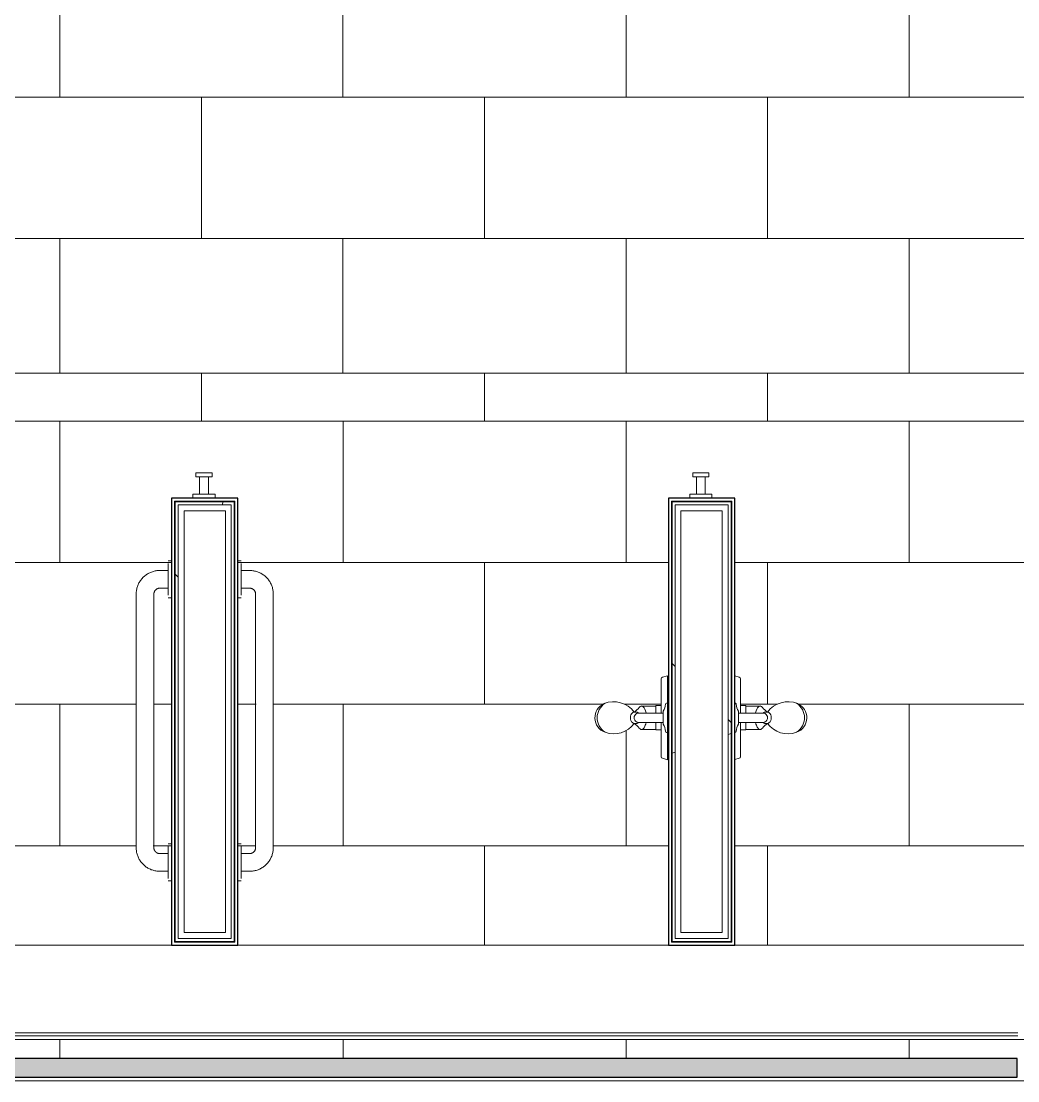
# Model space of a CAD drawing. Header units: inches. Extents: x 25557 to 33164, y -23509 to -20035.
# Drawn here: x 31520.7 to 31605.2, y -22798.8 to -22709 of the extents above; entities that cross this region are included whole.
import ezdxf

# ---------------------------------------------------------------- set-up
doc = ezdxf.new("R2010")
doc.units = ezdxf.units.IN
doc.header["$MEASUREMENT"] = 0
doc.linetypes.add('Grid Line 1_2_', pattern=[0.875, 0.5, -0.125, 0.125, -0.125])
for name, color, linetype, lineweight in [('A-FLOR', 192, 'Continuous', 9), ('A-FLOR-PATT', 8, 'Continuous', 9), ('A-GENM', 13, 'Continuous', 9), ('A-WALL', 113, 'Continuous', 25), ('A-WALL-PATT', 111, 'Continuous', 25), ('I-WALL', 2, 'Continuous', 9), ('L-SITE-WALL', 31, 'Continuous', 9), ('P-SANR-FIXT', 6, 'Continuous', 9), ('Q-SPCQ', 91, 'Continuous', 9), ('S-BEAM', 12, 'Continuous', 9), ('S-GRID', 1, 'Continuous', 9)]:
    doc.layers.add(name, color=color, linetype=linetype, lineweight=lineweight)
pattern_1 = [(296.565, (5961.12, 17.28), (0.0001, 115.19999), [12.88, -244.715]), (33.69, (5966.88, 5.76), (-0.00014, 115.19958), [20.768, -394.592]), (33.69, (6082.08, 5.76), (-0.00014, 115.19958), [20.768, -394.592]), (33.69, (6197.28, 5.76), (-0.00014, 115.19958), [20.768, -394.592]), (116.565, (5984.16, 17.28), (0.0001, 115.19999), [12.88, -244.715]), (213.69, (5978.4, 28.8), (-0.00014, 115.19958), [20.768, -394.592]), (213.69, (6093.6, 28.8), (-0.00014, 115.19958), [20.768, -394.592]), (213.69, (6208.8, 28.8), (-0.00014, 115.19958), [20.768, -394.592]), (26.565, (6007.2, 17.28), (0.0001, 115.2), [25.76, -231.836]), (26.565, (6122.4, 17.28), (0.0001, 115.2), [25.76, -231.836]), (270, (6030.24, 28.8), (115.2, 7e-15), [11.52, -103.68]), (225, (6030.24, 17.28), (-1e-14, 115.20042), [16.292, -146.626]), (135, (6018.72, 5.76), (1e-14, 115.20042), [16.292, -146.626]), (288.435, (5984.16, 51.84), (-0.00042, 115.19956), [18.215, -346.08]), (18.435, (5989.92, 34.56), (-0.0004, 115.19956), [18.215, -346.08]), (18.435, (6105.12, 34.56), (-0.0004, 115.19956), [18.215, -346.08]), (18.435, (6220.32, 34.56), (-0.0004, 115.19956), [18.215, -346.08]), (135, (6007.2, 40.32), (1e-14, 115.20042), [16.292, -146.626]), (180, (5995.68, 51.84), (-1e-14, -115.2), [11.52, -103.68]), (251.565, (5955.36, 80.64), (0.00042, 115.19956), [18.215, -346.08]), (315, (5949.6, 63.36), (-1e-14, 115.20042), [16.292, -146.626]), (71.565, (5961.12, 51.84), (0.00042, 115.19956), [18.215, -346.08]), (135, (5966.88, 69.12), (1e-14, 115.20042), [16.292, -146.626]), (225, (6001.44, 80.64), (-1e-14, 115.20042), [16.292, -146.626]), (123.69, (5989.92, 69.12), (-0.00014, 115.19958), [20.768, -394.592]), (123.69, (6105.12, 69.12), (-0.00014, 115.19958), [20.768, -394.592]), (26.565, (5978.4, 86.4), (0.0001, 115.2), [12.88, -244.715]), (26.565, (6093.6, 86.4), (0.0001, 115.2), [12.88, -244.715]), (315, (5989.92, 92.16), (-1e-14, 115.20042), [16.292, -146.626]), (213.69, (6041.76, 109.44), (-0.00014, 115.19958), [20.768, -394.592]), (213.69, (6156.96, 109.44), (-0.00014, 115.19958), [20.768, -394.592]), (213.69, (6272.16, 109.44), (-0.00014, 115.19958), [20.768, -394.592]), (296.565, (6024.48, 97.92), (0.0001, 115.19999), [12.88, -244.715]), (45, (6030.24, 86.4), (1e-14, 115.20042), [16.292, -146.626]), (90, (6041.76, 97.92), (-115.2, 7e-15), [11.52, -103.68]), (213.69, (5989.92, 115.2), (-0.00014, 115.19958), [20.768, -394.592]), (213.69, (6105.12, 115.2), (-0.00014, 115.19958), [20.768, -394.592]), (213.69, (6220.32, 115.2), (-0.00014, 115.19958), [20.768, -394.592]), (315, (5972.64, 103.68), (-1e-14, 115.20042), [8.146, -154.772]), (26.565, (5978.4, 97.92), (0.0001, 115.2), [12.88, -244.715]), (26.565, (6093.6, 97.92), (0.0001, 115.2), [12.88, -244.715]), (90, (5989.92, 103.68), (-115.2, 7e-15), [11.52, -103.68]), (333.435, (5943.84, 109.44), (-0.0001, 115.2), [12.88, -244.715]), (333.435, (6059.04, 109.44), (-0.0001, 115.2), [12.88, -244.715]), (243.435, (5955.36, 103.68), (-0.0001, 115.19999), [12.88, -244.715]), (161.565, (5949.6, 92.16), (0.0004, 115.19956), [18.215, -346.08]), (161.565, (6064.8, 92.16), (0.0004, 115.19956), [18.215, -346.08]), (161.565, (6180, 92.16), (0.0004, 115.19956), [18.215, -346.08]), (45, (5932.32, 97.92), (1e-14, 115.20042), [16.292, -146.626]), (26.565, (5938.08, 0), (0.0001, 115.2), [12.88, -244.715]), (26.565, (6053.28, 0), (0.0001, 115.2), [12.88, -244.715]), (116.565, (5949.6, 5.76), (0.0001, 115.19999), [12.88, -244.715]), (206.565, (5943.84, 17.28), (0.0001, 115.2), [12.88, -244.715]), (206.565, (6059.04, 17.28), (0.0001, 115.2), [12.88, -244.715]), (296.565, (5932.32, 11.52), (0.0001, 115.19999), [12.88, -244.715]), (14.036, (6018.72, 51.84), (0.0005, 115.19957), [23.749, -451.233]), (14.036, (6133.92, 51.84), (0.0005, 115.19957), [23.749, -451.233]), (14.036, (6249.12, 51.84), (0.0005, 115.19957), [23.749, -451.233]), (14.036, (6364.32, 51.84), (0.0005, 115.19957), [23.749, -451.233]), (135, (6041.76, 57.6), (1e-14, 115.20042), [16.292, -146.626]), (198.435, (6030.24, 69.12), (-0.0004, 115.19956), [18.215, -346.08]), (198.435, (6145.44, 69.12), (-0.0004, 115.19956), [18.215, -346.08]), (198.435, (6260.64, 69.12), (-0.0004, 115.19956), [18.215, -346.08]), (296.565, (6012.96, 63.36), (0.0001, 115.19999), [12.88, -244.715]), (333.435, (5938.08, 34.56), (-0.0001, 115.2), [12.88, -244.715]), (333.435, (6053.28, 34.56), (-0.0001, 115.2), [12.88, -244.715]), (45, (5949.6, 28.8), (1e-14, 115.20042), [8.146, -154.772]), (116.565, (5955.36, 34.56), (0.0001, 115.19999), [12.88, -244.715]), (225, (5949.6, 46.08), (-1e-14, 115.20042), [16.292, -146.626])]

# ---------------------------------------------------------------- blocks, each defined once
blk = doc.blocks.new('817_Grab_Bars - 8170-001240-25748-Overall Floor Plan')
at = {"layer": 'Q-SPCQ', "color": 7}
for p, q in [((25395.89, -22754.797), (25395.609, -22754.797)), ((25395.609, -22756.359), (25395.609, -22755.006)), ((25395.609, -22755.609), (25394.89, -22755.609)), ((25394.89, -22757.109), (25395.609, -22757.109)), ((25395.609, -22757.713), (25395.609, -22756.359)), ((25392.89, -22757.609), (25392.89, -22779.109)), ((25394.39, -22779.109), (25394.39, -22757.609)), ((25395.609, -22757.922), (25395.89, -22757.922)), ((25395.609, -22779.609), (25394.89, -22779.609)), ((25395.89, -22778.797), (25395.609, -22778.797)), ((25395.609, -22780.359), (25395.609, -22779.006)), ((25395.609, -22781.713), (25395.609, -22780.359)), ((25394.89, -22781.109), (25395.609, -22781.109)), ((25395.609, -22781.922), (25395.89, -22781.922))]:
    blk.add_line(p, q, dxfattribs=at)
at = {"layer": 'Q-SPCQ', "color": 7, "flags": 128}
for points in [[(25394.89, -22755.609), (25394.81, -22755.611), (25394.73, -22755.616), (25394.651, -22755.624), (25394.572, -22755.635), (25394.493, -22755.649), (25394.415, -22755.667), (25394.338, -22755.687), (25394.261, -22755.711), (25394.186, -22755.738), (25394.111, -22755.767), (25394.038, -22755.8), (25393.967, -22755.835), (25393.896, -22755.874), (25393.828, -22755.915), (25393.761, -22755.959), (25393.696, -22756.005), (25393.633, -22756.054), (25393.571, -22756.106), (25393.512, -22756.16), (25393.456, -22756.216), (25393.401, -22756.275), (25393.349, -22756.335), (25393.299, -22756.398), (25393.252, -22756.462), (25393.207, -22756.529), (25393.165, -22756.597), (25393.126, -22756.667), (25393.09, -22756.738), (25393.057, -22756.811), (25393.026, -22756.885), (25392.999, -22756.96), (25392.974, -22757.036), (25392.953, -22757.113), (25392.934, -22757.191), (25392.919, -22757.27), (25392.907, -22757.349), (25392.898, -22757.428), (25392.893, -22757.508), (25392.89, -22757.588), (25392.89, -22757.609)], [(25394.39, -22757.609), (25394.391, -22757.589), (25394.392, -22757.569), (25394.394, -22757.55), (25394.397, -22757.53), (25394.4, -22757.51), (25394.405, -22757.491), (25394.41, -22757.471), (25394.416, -22757.452), (25394.422, -22757.433), (25394.43, -22757.415), (25394.438, -22757.396), (25394.447, -22757.379), (25394.456, -22757.361), (25394.467, -22757.344), (25394.478, -22757.327), (25394.489, -22757.311), (25394.501, -22757.295), (25394.514, -22757.28), (25394.528, -22757.265), (25394.542, -22757.251), (25394.556, -22757.237), (25394.572, -22757.224), (25394.587, -22757.212), (25394.603, -22757.2), (25394.62, -22757.189), (25394.637, -22757.178), (25394.655, -22757.168), (25394.672, -22757.159), (25394.691, -22757.151), (25394.709, -22757.143), (25394.728, -22757.137), (25394.747, -22757.13), (25394.766, -22757.125), (25394.786, -22757.121), (25394.805, -22757.117), (25394.825, -22757.114), (25394.845, -22757.112), (25394.865, -22757.11), (25394.885, -22757.109), (25394.89, -22757.109)], [(25392.89, -22779.109), (25392.892, -22779.189), (25392.897, -22779.269), (25392.905, -22779.349), (25392.916, -22779.428), (25392.93, -22779.507), (25392.948, -22779.585), (25392.968, -22779.662), (25392.992, -22779.739), (25393.018, -22779.814), (25393.048, -22779.888), (25393.081, -22779.961), (25393.116, -22780.033), (25393.155, -22780.103), (25393.196, -22780.172), (25393.24, -22780.239), (25393.286, -22780.304), (25393.335, -22780.367), (25393.387, -22780.428), (25393.441, -22780.487), (25393.497, -22780.544), (25393.555, -22780.599), (25393.616, -22780.651), (25393.679, -22780.701), (25393.743, -22780.748), (25393.81, -22780.792), (25393.878, -22780.834), (25393.948, -22780.873), (25394.019, -22780.91), (25394.092, -22780.943), (25394.166, -22780.974), (25394.241, -22781.001), (25394.317, -22781.025), (25394.394, -22781.047), (25394.472, -22781.065), (25394.55, -22781.08), (25394.629, -22781.092), (25394.709, -22781.101), (25394.789, -22781.107), (25394.869, -22781.109), (25394.89, -22781.109)], [(25394.89, -22779.609), (25394.87, -22779.609), (25394.85, -22779.608), (25394.83, -22779.606), (25394.811, -22779.603), (25394.791, -22779.599), (25394.771, -22779.595), (25394.752, -22779.59), (25394.733, -22779.584), (25394.714, -22779.577), (25394.696, -22779.57), (25394.677, -22779.562), (25394.659, -22779.553), (25394.642, -22779.543), (25394.625, -22779.533), (25394.608, -22779.522), (25394.592, -22779.51), (25394.576, -22779.498), (25394.561, -22779.485), (25394.546, -22779.472), (25394.532, -22779.458), (25394.518, -22779.443), (25394.505, -22779.428), (25394.492, -22779.412), (25394.481, -22779.396), (25394.469, -22779.38), (25394.459, -22779.363), (25394.449, -22779.345), (25394.44, -22779.327), (25394.432, -22779.309), (25394.424, -22779.291), (25394.417, -22779.272), (25394.411, -22779.253), (25394.406, -22779.234), (25394.401, -22779.214), (25394.398, -22779.194), (25394.394, -22779.175), (25394.392, -22779.155), (25394.391, -22779.135), (25394.39, -22779.115), (25394.39, -22779.109)]]:
    blk.add_lwpolyline(points, dxfattribs=at)
blk = doc.blocks.new('Robe_hook_5552 - Robe_hook_5552-134757-Overall Floor Plan')
at = {"layer": 'A-GENM', "color": 7}
for p, q in [((-0.937, 0), (-0.937, -0.35)), ((-0.937, -0.35), (0.938, -0.35)), ((-0.375, -1.813), (-0.375, -0.35)), ((0.375, -1.813), (0.375, -0.35)), ((0.938, -0.35), (0.938, 0)), ((-0.688, -2.163), (-0.688, -1.813)), ((-0.688, -1.813), (0.688, -1.813)), ((0.688, -2.163), (-0.688, -2.163)), ((0.688, -1.813), (0.688, -2.163))]:
    blk.add_line(p, q, dxfattribs=at)
blk = doc.blocks.new('Plate - 1_2X6-187841-Overall Floor Plan')
at = {"layer": 'S-BEAM', "color": 7}
for p, q in [((-75.125, -0.125), (-75.125, 0.125)), ((75.312, 0.125), (-75.125, 0.125)), ((-75.125, -0.125), (75.312, -0.125))]:
    blk.add_line(p, q, dxfattribs=at)
blk = doc.blocks.new('Shower-Unit-Zurn-Z7301-SS-MT-DV2P-HW - Z7301-SS-MT-DV2P-HW-253514-Overall Floor Plan')
at = {"layer": 'P-SANR-FIXT', "color": 7}
for p, q in [((-0.476, 2.643), (-0.476, 2.836)), ((0.476, 2.836), (0.476, 2.643)), ((-0.995, 0.99), (-0.995, 2.232)), ((-0.4, 0.38), (-0.4, 2.464)), ((0.4, 2.464), (0.4, 0.38)), ((0.995, 2.232), (0.995, 0.99)), ((-1.029, 0.99), (-0.995, 0.99)), ((-1.029, 0.54), (-1.029, 0.99)), ((-0.995, 0.99), (-0.4, 0.99)), ((0.4, 0.99), (0.995, 0.99)), ((0.995, 0.99), (1.029, 0.99)), ((1.029, 0.99), (1.029, 0.54)), ((-3.562, 0), (-3.434, 0.449)), ((-1.238, 0), (-3.562, 0)), ((-3.313, 0.54), (-1.029, 0.54)), ((-1.238, 0), (-1.238, 0.096)), ((-1.029, 0.54), (-0.4, 0.54)), ((-0.55, 0.38), (-0.4, 0.38)), ((-0.4, 0.38), (0.4, 0.38)), ((0.4, 0.54), (1.029, 0.54)), ((0.4, 0.38), (0.55, 0.38)), ((1.029, 0.54), (3.313, 0.54)), ((1.238, 0.096), (1.238, 0)), ((3.563, 0), (1.238, 0)), ((3.434, 0.449), (3.563, 0)), ((-0.4, 0), (-1.238, 0)), ((-0.4, 0), (0.4, 0)), ((1.238, 0), (0.4, 0))]:
    blk.add_line(p, q, dxfattribs=at)
for centre, radius, start, end in [((0.001, 4.862), 1.308, 23.58191, 159.98246), ((0, 4.514), 1.463, 32.9208, 147.0792), ((0.793, 4.573), 2.151, 159.98246, 233.84657), ((-0.793, 4.573), 2.151, 306.15343, 22.17392), ((-2.256, 4.093), 2.175, 309.50274, 324.82002), ((2.256, 4.093), 2.175, 215.18587, 230.49726), ((-0.625, 2.115), 0.388, 129.50274, 162.49726), ((0.625, 2.115), 0.388, 17.50274, 50.49726), ((-3.313, 0.415), 0.125, 90, 164), ((-1.144, 0.096), 0.0945, 90, 180), ((-1.144, 1.213), 1.023, 270, 305.478), ((1.144, 1.213), 1.023, 234.522, 270), ((1.144, 0.096), 0.0945, 0, 90), ((3.313, 0.415), 0.125, 16, 90)]:
    blk.add_arc(centre, radius, start, end, dxfattribs=at)
for centre, major_axis, ratio, start_param, end_param in [((0, 2.836), (0.476, 0), 0.662364, 0, 3.141593), ((0, 2.464), (0.4, 0), 0.941821, 0, 3.141593), ((-0.108, 2.147), (1.109, 0.077), 0.351489, 5.17721, 6.593422)]:
    blk.add_ellipse(centre, major_axis=major_axis, ratio=ratio, start_param=start_param, end_param=end_param, dxfattribs=at)
blk.add_open_spline([(-0.422, 1.833), (-0.464, 1.842), (-0.571, 1.869), (-0.785, 1.949), (-0.96, 2.075), (-1.018, 2.222), (-0.979, 2.302), (-0.941, 2.34)], degree=3, knots=[0.0572746, 0.0572746, 0.0572746, 0.0572746, 0.1428571, 0.2857143, 0.5714286, 0.7857143, 1, 1, 1, 1], dxfattribs=at)
for points in [[(-0.4, 2.464), (-0.417, 2.482), (-0.444, 2.519), (-0.47, 2.58), (-0.476, 2.621), (-0.476, 2.643)], [(0.476, 2.643), (0.476, 2.621), (0.47, 2.58), (0.444, 2.519), (0.417, 2.482), (0.4, 2.464)]]:
    blk.add_open_spline(points, degree=3, dxfattribs=at)
blk = doc.blocks.new('Shower-Unit-Zurn-Z7301-SS-MT-DV2P-HW - Z7301-SS-MT-DV2P-HW-253545-Overall Floor Plan')
at = {"layer": 'P-SANR-FIXT', "color": 7}
for p, q in [((-3.545, -0.062), (-3.434, -0.449)), ((-3.313, -0.54), (-1.029, -0.54)), ((-1.029, -0.54), (-0.4, -0.54)), ((-1.029, -0.54), (-1.029, -0.99)), ((-0.55, -0.38), (-0.4, -0.38)), ((-0.4, -0.38), (-0.4, -2.464)), ((-0.4, -0.38), (0.4, -0.38)), ((0.4, -2.464), (0.4, -0.38)), ((0.4, -0.38), (0.55, -0.38)), ((0.4, -0.54), (1.029, -0.54)), ((1.029, -0.99), (1.029, -0.54)), ((1.029, -0.54), (3.313, -0.54)), ((3.434, -0.449), (3.545, -0.062)), ((-1.029, -0.99), (-0.995, -0.99)), ((-0.995, -0.99), (-0.4, -0.99)), ((-0.995, -0.99), (-0.995, -2.232)), ((0.4, -0.99), (0.995, -0.99)), ((0.995, -2.232), (0.995, -0.99)), ((0.995, -0.99), (1.029, -0.99)), ((-0.476, -2.643), (-0.476, -2.836)), ((0.476, -2.836), (0.476, -2.643))]:
    blk.add_line(p, q, dxfattribs=at)
for centre, radius, start, end in [((-3.313, -0.415), 0.125, 196, 270), ((-1.144, -0.096), 0.0945, 180, 270), ((-1.144, -1.213), 1.023, 54.522, 90), ((1.144, -1.213), 1.023, 90, 125.478), ((1.144, -0.096), 0.0945, 270, 0), ((3.313, -0.415), 0.125, 270, 344), ((-0.625, -2.115), 0.388, 197.50274, 230.49726), ((-2.256, -4.093), 2.175, 35.17998, 50.49726), ((2.256, -4.093), 2.175, 129.50274, 144.81413), ((0.625, -2.115), 0.388, 309.50274, 342.49726), ((0.793, -4.573), 2.151, 126.15343, 200.01754), ((-0.793, -4.573), 2.151, 337.82608, 53.84657), ((0.001, -4.862), 1.308, 200.01754, 336.41809), ((0, -4.514), 1.463, 212.9208, 327.0792)]:
    blk.add_arc(centre, radius, start, end, dxfattribs=at)
for centre, major_axis, ratio, start_param, end_param in [((0, -2.464), (-0.4, 0), 0.941821, 0, 3.141593), ((-0.108, -2.147), (-1.109, 0.077), 0.351489, 2.831356, 4.247568), ((0, -2.836), (-0.476, 0), 0.662364, 0, 3.141593)]:
    blk.add_ellipse(centre, major_axis=major_axis, ratio=ratio, start_param=start_param, end_param=end_param, dxfattribs=at)
blk.add_open_spline([(-0.422, -1.833), (-0.464, -1.842), (-0.571, -1.869), (-0.785, -1.949), (-0.96, -2.075), (-1.018, -2.222), (-0.979, -2.302), (-0.941, -2.34)], degree=3, knots=[0.0572746, 0.0572746, 0.0572746, 0.0572746, 0.1428571, 0.2857143, 0.5714286, 0.7857143, 1, 1, 1, 1], dxfattribs=at)
for points in [[(-0.4, -2.464), (-0.417, -2.482), (-0.444, -2.519), (-0.47, -2.58), (-0.476, -2.621), (-0.476, -2.643)], [(0.476, -2.643), (0.476, -2.621), (0.47, -2.58), (0.444, -2.519), (0.417, -2.482), (0.4, -2.464)]]:
    blk.add_open_spline(points, degree=3, dxfattribs=at)
blk = doc.blocks.new('Locker Rooms and Restrooms_rvt-2-Overall Floor Plan')
at = {"layer": 'A-FLOR-PATT'}
h = blk.add_hatch(dxfattribs=at)
h.set_pattern_fill('FP_38', color=27, style=0, pattern_type=2)
h.set_pattern_definition([(180, (31991.96, -22727.426), (48, -23.999), [48, 0, 0, 0]), (270, (31967.96, -22715.427), (48, 3e-15), [11.999, -11.999]), (270, (31979.96, -22727.426), (48, 3e-15), [11.999, -11.999]), (270, (31955.96, -22727.426), (48, 3e-15), [11.999, -11.999]), (180, (31991.96, -22739.426), (48, -23.999), [48, 0, 0, 0]), (270, (31943.96, -22715.427), (48, 3e-15), [11.999, -11.999])])
h.paths.add_polyline_path([(25521.39, -22738.803), (25737.265, -22738.803), (25737.265, -22695.928), (25737.14, -22695.928), (25737.078, -22696.178), (25736.828, -22696.24), (25736.828, -22696.49), (25655.078, -22696.49), (25655.078, -22695.428), (25608.64, -22695.448), (25608.64, -22695.928), (25608.89, -22695.928), (25608.953, -22696.24), (25609.203, -22696.24), (25609.203, -22696.49), (25522.515, -22696.49), (25522.515, -22696.178), (25522.265, -22696.178), (25522.203, -22695.928), (25521.953, -22695.928), (25521.953, -22695.428), (25521.39, -22695.428), (25521.39, -22724.02)], flags=0)
h.paths.add_polyline_path([(25655.328, -22696.49), (25655.39, -22696.24), (25655.328, -22696.24)], flags=0)
h = blk.add_hatch(dxfattribs=at)
h.set_pattern_fill('FP_37', color=27, style=0, pattern_type=2)
h.set_pattern_definition([(0, (31559.967, -22754.903), (-48, 23.999), [48, 0, 0, 0]), (90, (31583.967, -22766.9), (-48, 3e-15), [11.999, -11.999]), (90, (31571.967, -22754.903), (-48, 3e-15), [11.999, -11.999]), (90, (31595.967, -22754.903), (-48, 3e-15), [11.999, -11.999]), (0, (31559.967, -22742.903), (-48, 23.999), [48, 0, 0, 0]), (90, (31607.967, -22766.9), (-48, 3e-15), [11.999, -11.999])])
h.paths.add_polyline_path([(25534.552, -22796.906), (25672.89, -22796.906), (25672.828, -22795.303), (25521.39, -22795.303), (25521.39, -22796.906)], flags=0)
h.paths.add_polyline_path([(25598.22, -22779.455), (25598.295, -22779.361), (25598.224, -22779.361)], flags=0)
h.paths.add_polyline_path([(25599.723, -22755.617), (25599.816, -22755.692), (25599.816, -22755.621)], flags=0)
h.paths.add_polyline_path([(25601.39, -22749.416), (25601.468, -22749.729), (25601.453, -22749.666)], flags=0)
h.paths.add_polyline_path([(25609.686, -22757.12), (25609.611, -22757.213), (25609.681, -22757.213)], flags=0)
h.paths.add_polyline_path([(25608.183, -22780.958), (25608.089, -22780.883), (25608.089, -22780.953)], flags=0)
h.paths.add_polyline_path([(25643.515, -22749.416), (25643.593, -22749.729), (25643.578, -22749.666)], flags=0)
h.paths.add_polyline_path([(25682.47, -22777.752), (25682.545, -22777.658), (25682.474, -22777.658)], flags=0)
h.paths.add_polyline_path([(25683.973, -22753.914), (25684.066, -22753.989), (25684.066, -22753.918)], flags=0)
h.paths.add_polyline_path([(25734.159, -22783.639), (25733.947, -22783.577), (25733.972, -22783.767), (25734.037, -22783.777), (25734.14, -22783.698)], flags=0)
h.paths.add_polyline_path([(25734.223, -22783.976), (25734.006, -22783.94), (25733.989, -22784.029), (25734.078, -22784.104), (25734.086, -22784.24), (25734.14, -22784.24), (25734.202, -22784.044)], flags=0)
h.paths.add_polyline_path([(25734.372, -22782.217), (25734.583, -22782.278), (25734.571, -22782.104), (25734.486, -22782.12), (25734.397, -22782.137), (25734.384, -22782.178)], flags=0)
h.paths.add_polyline_path([(25734.308, -22781.879), (25734.525, -22781.916), (25734.541, -22781.827), (25734.453, -22781.752), (25734.445, -22781.615), (25734.39, -22781.615), (25734.349, -22781.747)], flags=0)
h.paths.add_polyline_path([(25734.976, -22754.159), (25734.915, -22754.371), (25735.067, -22754.378), (25735.061, -22754.271), (25735.032, -22754.177), (25735.013, -22754.171)], flags=0)
h.paths.add_polyline_path([(25734.661, -22753.35), (25734.832, -22753.49), (25734.776, -22753.417), (25734.703, -22753.374)], flags=0)
h.paths.add_polyline_path([(25734.333, -22753.237), (25734.453, -22753.468), (25734.622, -22753.291), (25734.497, -22753.231), (25734.349, -22753.237)], flags=0)
h.paths.add_polyline_path([(25559.265, -22749.416), (25559.343, -22749.729), (25559.328, -22749.666)], flags=0)
h.paths.add_polyline_path([(25601.14, -22787.303), (25601.14, -22781.64), (25600.859, -22781.64), (25600.859, -22781.012), (25599.85, -22780.937), (25599.798, -22780.795), (25599.787, -22780.754), (25599.511, -22780.75), (25599.358, -22780.709), (25599.253, -22780.701), (25598.738, -22780.34), (25598.437, -22779.891), (25598.22, -22779.455), (25598.14, -22779.037), (25598.182, -22757.537), (25598.241, -22757.537), (25598.242, -22757.246), (25598.382, -22757.195), (25598.424, -22757.184), (25598.444, -22756.886), (25598.503, -22756.814), (25598.444, -22756.712), (25598.837, -22756.135), (25599.286, -22755.834), (25599.816, -22755.605), (25600.803, -22755.563), (25600.859, -22755.506), (25600.859, -22754.934), (25601.14, -22754.934), (25601.14, -22749.416), (25606.765, -22749.416), (25606.765, -22754.934), (25607.046, -22754.934), (25607.046, -22755.563), (25608.056, -22755.638), (25608.107, -22755.779), (25608.118, -22755.821), (25608.394, -22755.824), (25608.548, -22755.866), (25608.652, -22755.874), (25609.167, -22756.234), (25609.468, -22756.683), (25609.686, -22757.12), (25609.765, -22757.537), (25609.723, -22779.037), (25609.665, -22779.037), (25609.664, -22779.329), (25609.523, -22779.379), (25609.482, -22779.39), (25609.461, -22779.688), (25609.403, -22779.76), (25609.461, -22779.862), (25609.068, -22780.439), (25608.619, -22780.74), (25608.089, -22780.97), (25607.102, -22781.012), (25607.046, -22781.068), (25607.046, -22781.64), (25606.765, -22781.64), (25606.765, -22787.303), (25643.265, -22787.303), (25643.203, -22771.584), (25642.753, -22771.455), (25642.663, -22771.335), (25642.663, -22769.051), (25642.213, -22769.017), (25640.884, -22768.958), (25640.517, -22768.619), (25640.366, -22768.498), (25639.794, -22769.017), (25639.217, -22769.28), (25638.748, -22769.359), (25638.229, -22769.325), (25637.616, -22769.11), (25637.198, -22768.656), (25637.08, -22768.369), (25637.08, -22767.696), (25637.327, -22767.196), (25637.818, -22766.823), (25638.433, -22766.684), (25638.986, -22766.706), (25639.515, -22766.867), (25639.985, -22767.153), (25640.256, -22767.424), (25640.381, -22767.545), (25640.971, -22767.026), (25642.663, -22766.993), (25642.663, -22764.708), (25642.753, -22764.588), (25643.203, -22764.459), (25643.265, -22749.416), (25648.89, -22749.416), (25648.89, -22764.477), (25649.277, -22764.588), (25649.368, -22764.708), (25649.368, -22766.993), (25649.818, -22767.026), (25651.06, -22767.026), (25651.513, -22767.424), (25651.664, -22767.545), (25652.228, -22767.026), (25652.516, -22766.867), (25653.045, -22766.706), (25653.597, -22766.684), (25654.137, -22766.801), (25654.48, -22766.98), (25654.87, -22767.458), (25654.969, -22767.752), (25654.87, -22768.565), (25654.65, -22768.908), (25654.137, -22769.25), (25653.282, -22769.359), (25652.814, -22769.28), (25652.237, -22769.017), (25651.856, -22768.699), (25651.649, -22768.498), (25651.06, -22769.017), (25649.368, -22769.051), (25649.368, -22771.335), (25649.277, -22771.455), (25648.89, -22771.584), (25648.89, -22787.303), (25672.89, -22787.303), (25672.89, -22786.553), (25686.453, -22786.553), (25686.453, -22785.803), (25685.39, -22785.74), (25685.39, -22779.937), (25685.109, -22779.937), (25685.109, -22779.309), (25684.1, -22779.234), (25684.048, -22779.092), (25684.037, -22779.05), (25683.761, -22779.047), (25683.667, -22778.972), (25683.565, -22779.03), (25682.988, -22778.637), (25682.687, -22778.188), (25682.47, -22777.752), (25682.39, -22777.334), (25682.432, -22755.834), (25682.491, -22755.834), (25682.492, -22755.543), (25682.632, -22755.492), (25682.674, -22755.481), (25682.694, -22755.183), (25682.753, -22755.111), (25682.694, -22755.009), (25683.087, -22754.432), (25683.536, -22754.131), (25684.066, -22753.902), (25685.053, -22753.86), (25685.109, -22753.803), (25685.109, -22753.231), (25685.39, -22753.231), (25685.39, -22749.49), (25689.953, -22749.49), (25689.953, -22778.803), (25692.828, -22778.803), (25692.828, -22749.49), (25697.39, -22749.49), (25697.39, -22776.163), (25697.568, -22776.163), (25697.568, -22777.156), (25698.802, -22777.156), (25698.802, -22772.322), (25698.365, -22772.027), (25698, -22771.646), (25697.599, -22770.839), (25697.531, -22770.544), (25697.396, -22769.499), (25697.396, -22766.499), (25697.485, -22766.499), (25697.543, -22765.304), (25697.714, -22764.802), (25697.991, -22764.349), (25698.359, -22763.967), (25698.802, -22763.675), (25698.802, -22758.699), (25697.568, -22758.699), (25697.568, -22759.69), (25697.39, -22759.69), (25697.39, -22756.705), (25697.568, -22756.705), (25697.568, -22757.698), (25698.802, -22757.698), (25698.802, -22751.74), (25699.052, -22751.49), (25712.2, -22751.49), (25712.698, -22751.624), (25713.064, -22751.989), (25713.197, -22752.488), (25713.276, -22770.839), (25713.492, -22771.054), (25713.787, -22771.133), (25718.901, -22771.167), (25719.348, -22771.425), (25719.507, -22771.632), (25719.64, -22772.131), (25719.703, -22782.74), (25732.953, -22782.824), (25733.004, -22782.932), (25733.286, -22782.895), (25733.379, -22782.92), (25733.472, -22783.06), (25733.483, -22783.144), (25733.518, -22783.232), (25733.574, -22783.329), (25734.037, -22783.364), (25734.223, -22783.976), (25734.311, -22784.24), (25734.431, -22784.24), (25734.431, -22785.24), (25735.277, -22785.24), (25735.277, -22785.49), (25732.379, -22785.49), (25732.379, -22785.24), (25733.224, -22785.24), (25733.286, -22784.24), (25733.527, -22784.207), (25733.578, -22783.935), (25733.616, -22783.814), (25733.683, -22783.73), (25733.578, -22783.592), (25733.286, -22783.613), (25733.132, -22783.615), (25732.953, -22783.719), (25732.953, -22783.99), (25719.703, -22783.907), (25719.616, -22783.678), (25719.507, -22783.991), (25719.403, -22784.24), (25719.431, -22784.24), (25719.507, -22785.24), (25720.277, -22785.24), (25720.277, -22785.49), (25717.379, -22785.46), (25717.379, -22785.24), (25718.224, -22785.24), (25718.224, -22784.49), (25699.052, -22784.49), (25698.802, -22784.241), (25698.802, -22778.156), (25697.568, -22778.156), (25697.568, -22779.148), (25697.39, -22779.148), (25697.39, -22785.74), (25696.328, -22785.803), (25696.328, -22786.553), (25737.265, -22786.553), (25737.265, -22768.427), (25736.828, -22768.427), (25736.828, -22772.24), (25736.453, -22772.24), (25736.453, -22771.99), (25735.703, -22771.99), (25735.703, -22768.662), (25735.501, -22768.486), (25735.328, -22768.486), (25735.244, -22781.615), (25735.004, -22781.649), (25734.953, -22781.921), (25734.915, -22782.042), (25734.848, -22782.126), (25734.971, -22782.256), (25735.234, -22782.24), (25735.398, -22782.24), (25735.578, -22782.12), (25735.578, -22781.887), (25736.578, -22781.887), (25736.578, -22781.041), (25736.828, -22781.041), (25736.828, -22783.939), (25736.578, -22783.939), (25736.578, -22783.094), (25735.578, -22783.032), (25735.508, -22782.92), (25735.27, -22782.932), (25735.224, -22782.982), (25735.058, -22782.796), (25735.048, -22782.712), (25735.014, -22782.62), (25734.957, -22782.526), (25734.493, -22782.49), (25734.308, -22781.879), (25734.203, -22781.615), (25734.078, -22781.615), (25733.991, -22767.966), (25733.14, -22768.74), (25732.373, -22768.828), (25731.9, -22768.804), (25731.241, -22768.578), (25730.823, -22768.125), (25730.705, -22767.838), (25730.722, -22767.115), (25730.952, -22766.664), (25731.443, -22766.291), (25732.058, -22766.153), (25732.611, -22766.175), (25733.328, -22766.24), (25733.328, -22766.425), (25733.881, -22766.893), (25734.006, -22767.014), (25734.078, -22766.893), (25734.078, -22759.766), (25732.601, -22760.09), (25731.289, -22760.038), (25730.355, -22759.862), (25728.445, -22760.656), (25728.066, -22760.813), (25727.296, -22760.871), (25726.63, -22760.579), (25726.35, -22760.142), (25726.23, -22759.49), (25726.35, -22758.839), (25726.63, -22758.401), (25726.774, -22758.28), (25727.296, -22758.109), (25728.066, -22758.168), (25728.445, -22758.324), (25728.78, -22758.559), (25729.237, -22758.624), (25729.951, -22758.943), (25730.406, -22759.137), (25730.619, -22759.119), (25731.289, -22758.943), (25732.601, -22758.891), (25734.078, -22759.115), (25734.161, -22755.365), (25734.27, -22755.315), (25734.261, -22755.058), (25734.22, -22754.997), (25734.398, -22754.846), (25734.481, -22754.835), (25734.573, -22754.802), (25734.667, -22754.744), (25734.709, -22754.278), (25735.015, -22754.064), (25734.776, -22753.987), (25734.655, -22754.007), (25734.573, -22754.062), (25734.333, -22753.932), (25734.27, -22753.674), (25734.261, -22753.609), (25734.099, -22753.49), (25733.98, -22753.49), (25733.986, -22753.258), (25734.333, -22753.237), (25734.356, -22753.09), (25734.857, -22753.07), (25735.364, -22752.841), (25735.506, -22752.859), (25736.546, -22752.766), (25736.546, -22752.137), (25736.828, -22752.137), (25736.828, -22755.939), (25736.578, -22755.939), (25736.578, -22755.094), (25735.578, -22755.032), (25735.578, -22754.803), (25735.244, -22754.752), (25735.152, -22754.702), (25735.067, -22754.635), (25734.939, -22754.764), (25734.953, -22755.022), (25734.965, -22755.222), (25735.056, -22755.365), (25735.328, -22755.365), (25735.328, -22757.99), (25735.463, -22757.99), (25735.328, -22759.115), (25736.453, -22759.115), (25736.453, -22758.74), (25736.828, -22758.74), (25736.828, -22760.24), (25736.453, -22760.24), (25736.453, -22759.865), (25736.203, -22759.865), (25736.288, -22764.177), (25736.378, -22764.057), (25736.828, -22763.928), (25736.828, -22766.556), (25737.265, -22766.556), (25737.265, -22738.803), (25521.39, -22738.803), (25521.39, -22787.303), (25559.015, -22787.303), (25558.953, -22771.922), (25558.503, -22771.793), (25558.413, -22771.673), (25558.413, -22769.388), (25557.963, -22769.355), (25556.634, -22769.296), (25556.267, -22768.957), (25556.116, -22768.836), (25555.544, -22769.355), (25554.967, -22769.618), (25554.498, -22769.697), (25554.025, -22769.673), (25553.366, -22769.447), (25552.948, -22768.994), (25552.83, -22768.707), (25552.855, -22767.959), (25553.077, -22767.533), (25553.568, -22767.16), (25554.183, -22767.022), (25554.736, -22767.044), (25555.265, -22767.204), (25555.735, -22767.491), (25556.006, -22767.762), (25556.131, -22767.883), (25556.721, -22767.364), (25558.413, -22767.33), (25558.413, -22765.046), (25558.503, -22764.926), (25558.953, -22764.797), (25559.015, -22749.416), (25564.64, -22749.416), (25564.64, -22764.477), (25565.027, -22764.588), (25565.118, -22764.708), (25565.118, -22766.993), (25565.568, -22767.026), (25566.81, -22767.026), (25567.263, -22767.424), (25567.414, -22767.545), (25567.978, -22767.026), (25568.266, -22766.867), (25568.795, -22766.706), (25569.347, -22766.684), (25569.887, -22766.801), (25570.23, -22766.98), (25570.62, -22767.458), (25570.719, -22767.752), (25570.62, -22768.565), (25570.4, -22768.908), (25569.887, -22769.25), (25569.032, -22769.359), (25568.564, -22769.28), (25567.987, -22769.017), (25567.606, -22768.699), (25567.399, -22768.498), (25566.81, -22769.017), (25565.118, -22769.051), (25565.118, -22771.335), (25565.027, -22771.455), (25564.64, -22771.584), (25564.64, -22787.303), (25586.39, -22787.303)], flags=0)
h.paths.add_polyline_path([(25601.39, -22787.303), (25601.453, -22787.053), (25601.39, -22787.068)], flags=0)
h.paths.add_polyline_path([(25559.265, -22787.303), (25559.294, -22787.303), (25559.328, -22787.166), (25559.265, -22787.182)], flags=0)
h.paths.add_polyline_path([(25564.362, -22787.303), (25564.39, -22787.303), (25564.328, -22787.104), (25564.328, -22787.166)], flags=0)
h.paths.add_polyline_path([(25643.515, -22787.303), (25643.578, -22787.053), (25643.515, -22787.068)], flags=0)
h.paths.add_polyline_path([(25648.64, -22787.303), (25648.578, -22786.99), (25648.578, -22787.053)], flags=0)
h.paths.add_polyline_path([(25606.515, -22787.303), (25606.453, -22786.99), (25606.453, -22787.053)], flags=0)
h.paths.add_polyline_path([(25691.737, -22786.553), (25692.828, -22786.553), (25692.828, -22779.236), (25692.226, -22779.236), (25691.737, -22779.439), (25691.535, -22779.928), (25691.535, -22786.178), (25691.69, -22786.553)], flags=0)
h.paths.add_polyline_path([(25691.09, -22786.553), (25691.246, -22786.178), (25691.246, -22779.928), (25691.043, -22779.439), (25690.554, -22779.236), (25689.953, -22779.236), (25689.953, -22786.553), (25691.043, -22786.553)], flags=0)
h.paths.add_polyline_path([(25733.457, -22784.058), (25733.432, -22783.816), (25733.515, -22783.854), (25733.474, -22783.997)], flags=0)
h.paths.add_polyline_path([(25733.202, -22783.262), (25733.237, -22783.113), (25733.082, -22783.013), (25732.953, -22783.115), (25732.953, -22783.204), (25733.107, -22783.115), (25733.189, -22783.241)], flags=0)
h.paths.add_polyline_path([(25735.314, -22782.885), (25735.578, -22782.74), (25735.578, -22782.652), (25735.424, -22782.74), (25735.277, -22782.668), (25735.311, -22782.768), (25735.289, -22782.844)], flags=0)
h.paths.add_polyline_path([(25735.004, -22782.042), (25735.074, -22781.798), (25735.136, -22782.039), (25735.013, -22782.041)], flags=0)
h.paths.add_polyline_path([(25523.515, -22779.71), (25523.515, -22779.829), (25523.761, -22779.751)], flags=0)
h.paths.add_polyline_path([(25524.157, -22779.356), (25524.113, -22779.586), (25524.041, -22779.642), (25524.144, -22779.807), (25524.285, -22779.506), (25524.235, -22779.372), (25524.187, -22779.362)], flags=0)
h.paths.add_polyline_path([(25524.116, -22779.109), (25524.187, -22779.26), (25524.144, -22779.109)], flags=0)
h.paths.add_polyline_path([(25524.116, -22757.609), (25524.235, -22757.609), (25524.136, -22757.491)], flags=0)
h.paths.add_polyline_path([(25523.761, -22756.968), (25523.99, -22757.009), (25524.076, -22757.068), (25524.157, -22756.935), (25523.911, -22756.84), (25523.778, -22756.89), (25523.768, -22756.937)], flags=0)
h.paths.add_polyline_path([(25523.515, -22757.009), (25523.761, -22756.968), (25523.515, -22756.968), (25523.515, -22757.006)], flags=0)
h.paths.add_polyline_path([(25525.436, -22757.192), (25525.361, -22757.286), (25525.431, -22757.286)], flags=0)
h.paths.add_polyline_path([(25523.933, -22781.03), (25523.839, -22780.955), (25523.839, -22781.025)], flags=0)
h.paths.add_polyline_path([(25522.796, -22781.713), (25522.515, -22781.713), (25522.515, -22779.006), (25522.796, -22779.006), (25522.796, -22779.635), (25523.808, -22779.605), (25524.041, -22779.331), (25524.033, -22779.109), (25524.015, -22779.109), (25524.076, -22757.609), (25524.116, -22757.609), (25524.015, -22757.323), (25523.737, -22757.084), (25523.515, -22757.084), (25522.796, -22757.141), (25522.796, -22757.713), (25522.515, -22757.713), (25522.515, -22755.006), (25522.796, -22755.006), (25522.796, -22755.635), (25523.806, -22755.71), (25523.857, -22755.852), (25523.868, -22755.893), (25524.144, -22755.896), (25524.298, -22755.938), (25524.402, -22755.946), (25524.917, -22756.307), (25525.218, -22756.756), (25525.436, -22757.192), (25525.515, -22757.609), (25525.473, -22779.109), (25525.415, -22779.109), (25525.414, -22779.401), (25525.273, -22779.452), (25525.232, -22779.462), (25525.211, -22779.76), (25525.153, -22779.833), (25525.211, -22779.935), (25524.818, -22780.511), (25524.369, -22780.813), (25523.839, -22781.042), (25522.852, -22781.084), (25522.796, -22781.141), (25522.796, -22781.427)], flags=0)
h.paths.add_polyline_path([(25599.08, -22780.484), (25599.255, -22780.441), (25599.011, -22780.378), (25599.075, -22780.476)], flags=0)
h.paths.add_polyline_path([(25524.688, -22780.348), (25524.959, -22780.077), (25524.953, -22779.92), (25524.707, -22780.325)], flags=0)
h.paths.add_polyline_path([(25608.938, -22780.276), (25609.209, -22780.004), (25609.203, -22779.848), (25608.957, -22780.253)], flags=0)
h.paths.add_polyline_path([(25523.515, -22780.165), (25523.64, -22780.061), (25523.515, -22780.086), (25523.515, -22780.105)], flags=0)
h.paths.add_polyline_path([(25607.765, -22780.093), (25607.89, -22779.989), (25607.765, -22780.014), (25607.765, -22780.032)], flags=0)
h.paths.add_polyline_path([(25600.14, -22780.093), (25600.14, -22779.912), (25599.974, -22780.014)], flags=0)
h.paths.add_polyline_path([(25599.863, -22779.828), (25599.824, -22779.69), (25599.665, -22779.638), (25599.579, -22779.578), (25599.498, -22779.712), (25599.744, -22779.807), (25599.79, -22779.815)], flags=0)
h.paths.add_polyline_path([(25608.334, -22779.807), (25608.535, -22779.433), (25608.485, -22779.3), (25608.412, -22779.314), (25608.363, -22779.513), (25608.291, -22779.57), (25608.338, -22779.679)], flags=0)
h.paths.add_polyline_path([(25607.765, -22779.757), (25608.011, -22779.679), (25607.765, -22779.679)], flags=0)
h.paths.add_polyline_path([(25600.14, -22779.757), (25600.14, -22779.638), (25599.894, -22779.679)], flags=0)
h.paths.add_polyline_path([(25608.366, -22779.037), (25608.437, -22779.187), (25608.394, -22779.037)], flags=0)
h.paths.add_polyline_path([(25608.366, -22757.537), (25608.485, -22757.537), (25608.386, -22757.419)], flags=0)
h.paths.add_polyline_path([(25608.011, -22756.895), (25608.24, -22756.937), (25608.326, -22756.996), (25608.407, -22756.862), (25608.161, -22756.767), (25608.028, -22756.818), (25608.018, -22756.865)], flags=0)
h.paths.add_polyline_path([(25607.765, -22756.937), (25608.011, -22756.895), (25607.765, -22756.895), (25607.765, -22756.934)], flags=0)
h.paths.add_polyline_path([(25607.765, -22779.638), (25608.058, -22779.532), (25608.291, -22779.259), (25608.283, -22779.037), (25608.265, -22779.037), (25608.326, -22757.537), (25608.366, -22757.537), (25608.265, -22757.25), (25607.987, -22757.012), (25607.765, -22757.012), (25607.046, -22757.068), (25607.046, -22757.64), (25606.765, -22757.64), (25606.765, -22778.934), (25607.046, -22778.934), (25607.046, -22779.563), (25607.765, -22779.563)], flags=0)
h.paths.add_polyline_path([(25600.14, -22756.937), (25600.14, -22756.818), (25599.894, -22756.895)], flags=0)
h.paths.add_polyline_path([(25599.498, -22757.291), (25599.542, -22757.061), (25599.615, -22757.005), (25599.512, -22756.839), (25599.37, -22757.141), (25599.422, -22757.275), (25599.468, -22757.285)], flags=0)
h.paths.add_polyline_path([(25599.54, -22757.537), (25599.468, -22757.387), (25599.512, -22757.537)], flags=0)
h.paths.add_polyline_path([(25599.54, -22779.037), (25599.421, -22779.037), (25599.52, -22779.155)], flags=0)
h.paths.add_polyline_path([(25600.14, -22779.638), (25600.14, -22779.563), (25600.859, -22779.506), (25600.859, -22778.934), (25601.14, -22778.934), (25601.14, -22757.64), (25600.859, -22757.64), (25600.859, -22757.012), (25599.87, -22757.023), (25599.615, -22757.315), (25599.623, -22757.537), (25599.64, -22757.537), (25599.579, -22779.037), (25599.54, -22779.037), (25599.64, -22779.324), (25599.918, -22779.563)], flags=0)
h.paths.add_polyline_path([(25524.492, -22779.276), (25524.492, -22779.109), (25524.404, -22779.132), (25524.467, -22779.235)], flags=0)
h.paths.add_polyline_path([(25608.742, -22779.203), (25608.742, -22779.037), (25608.654, -22779.059), (25608.717, -22779.162)], flags=0)
h.paths.add_polyline_path([(25599.163, -22779.203), (25599.163, -22779.037), (25599.104, -22779.078)], flags=0)
h.paths.add_polyline_path([(25683.33, -22778.781), (25683.505, -22778.737), (25683.261, -22778.675), (25683.325, -22778.773)], flags=0)
h.paths.add_polyline_path([(25684.39, -22778.39), (25684.39, -22778.209), (25684.224, -22778.311)], flags=0)
h.paths.add_polyline_path([(25684.113, -22778.124), (25684.074, -22777.987), (25683.915, -22777.935), (25683.829, -22777.875), (25683.748, -22778.009), (25683.994, -22778.104), (25684.04, -22778.112)], flags=0)
h.paths.add_polyline_path([(25684.39, -22778.054), (25684.39, -22777.935), (25684.144, -22777.976)], flags=0)
h.paths.add_polyline_path([(25684.39, -22755.234), (25684.39, -22755.114), (25684.144, -22755.192)], flags=0)
h.paths.add_polyline_path([(25683.748, -22755.588), (25683.79, -22755.359), (25683.865, -22755.302), (25683.762, -22755.136), (25683.62, -22755.438), (25683.671, -22755.572), (25683.718, -22755.582)], flags=0)
h.paths.add_polyline_path([(25683.79, -22755.834), (25683.718, -22755.684), (25683.762, -22755.834)], flags=0)
h.paths.add_polyline_path([(25683.79, -22777.334), (25683.671, -22777.334), (25683.77, -22777.452)], flags=0)
h.paths.add_polyline_path([(25684.39, -22777.935), (25684.39, -22777.86), (25685.109, -22777.803), (25685.109, -22777.231), (25685.39, -22777.231), (25685.39, -22755.937), (25685.109, -22755.937), (25685.109, -22755.309), (25684.12, -22755.32), (25683.865, -22755.612), (25683.873, -22755.834), (25683.89, -22755.834), (25683.829, -22777.334), (25683.79, -22777.334), (25683.89, -22777.621), (25684.168, -22777.86)], flags=0)
h.paths.add_polyline_path([(25683.413, -22777.5), (25683.413, -22777.334), (25683.354, -22777.374)], flags=0)
h.paths.add_polyline_path([(25736.428, -22770.99), (25736.378, -22770.924), (25736.288, -22770.804), (25736.288, -22770.99)], flags=0)
h.paths.add_polyline_path([(25735.501, -22766.495), (25735.703, -22766.318), (25735.64, -22759.865), (25735.328, -22759.865), (25735.328, -22766.495)], flags=0)
h.paths.add_polyline_path([(25524.51, -22757.609), (25524.552, -22757.569), (25524.467, -22757.484), (25524.492, -22757.609)], flags=0)
h.paths.add_polyline_path([(25608.717, -22757.537), (25608.802, -22757.497), (25608.717, -22757.412), (25608.64, -22757.537)], flags=0)
h.paths.add_polyline_path([(25599.104, -22757.537), (25599.252, -22757.515), (25599.163, -22757.371), (25599.084, -22757.537)], flags=0)
h.paths.add_polyline_path([(25523.515, -22756.734), (25523.681, -22756.632), (25523.515, -22756.632), (25523.515, -22756.658)], flags=0)
h.paths.add_polyline_path([(25598.701, -22756.73), (25598.799, -22756.408), (25598.696, -22756.57)], flags=0)
h.paths.add_polyline_path([(25607.765, -22756.662), (25607.931, -22756.56), (25607.765, -22756.56), (25607.765, -22756.585)], flags=0)
h.paths.add_polyline_path([(25600.14, -22756.662), (25600.14, -22756.481), (25600.015, -22756.585)], flags=0)
h.paths.add_polyline_path([(25524.754, -22756.436), (25524.513, -22756.164), (25524.4, -22756.206), (25524.731, -22756.418)], flags=0)
h.paths.add_polyline_path([(25609.004, -22756.364), (25608.763, -22756.092), (25608.65, -22756.134), (25608.981, -22756.346)], flags=0)
h.paths.add_polyline_path([(25683.354, -22755.834), (25683.502, -22755.812), (25683.413, -22755.668), (25683.334, -22755.834)], flags=0)
h.paths.add_polyline_path([(25734.451, -22755.365), (25734.519, -22755.332), (25734.453, -22755.211), (25734.525, -22755.065), (25734.438, -22755.09), (25734.35, -22755.235), (25734.445, -22755.365)], flags=0)
h.paths.add_polyline_path([(25682.951, -22755.027), (25683.049, -22754.705), (25682.946, -22754.867)], flags=0)
h.paths.add_polyline_path([(25684.39, -22754.959), (25684.39, -22754.778), (25684.265, -22754.882)], flags=0)
h.paths.add_polyline_path([(25735.154, -22754.942), (25735.203, -22754.806), (25735.306, -22754.891), (25735.175, -22754.935)], flags=0)
h.paths.add_polyline_path([(25735.329, -22754.387), (25735.441, -22754.24), (25735.578, -22754.232), (25735.519, -22754.159), (25735.282, -22754.256), (25735.314, -22754.365), (25735.328, -22754.385)], flags=0)
h.paths.add_polyline_path([(25734.747, -22752.903), (25734.748, -22752.793), (25734.925, -22752.841)], flags=0)
h.paths.add_polyline_path([(25736.546, -22752.066), (25736.546, -22751.928), (25736.828, -22752.032)], flags=0)
h.paths.add_polyline_path([(25696.828, -22749.803), (25697.14, -22749.74), (25697.078, -22749.74)], flags=0)
h.paths.add_polyline_path([(25648.328, -22749.729), (25648.64, -22749.65), (25648.578, -22749.666)], flags=0)
h.paths.add_polyline_path([(25606.203, -22749.729), (25606.515, -22749.65), (25606.453, -22749.666)], flags=0)
h.paths.add_polyline_path([(25564.312, -22749.729), (25564.39, -22749.65), (25564.328, -22749.666), (25564.078, -22749.729)], flags=0)
at = {"layer": 'A-WALL-PATT', "lineweight": 9}
h = blk.add_hatch(dxfattribs=at)
h.set_pattern_fill('FP_34', style=0, pattern_type=2)
h.set_pattern_definition(pattern_1)
h.paths.add_polyline_path([(25606.453, -22787.053), (25606.203, -22786.99), (25603.67, -22787.053)], flags=0)
h.paths.add_polyline_path([(25601.39, -22787.053), (25601.453, -22786.99), (25601.39, -22782.12)], flags=0)
h.paths.add_polyline_path([(25606.203, -22749.729), (25606.453, -22749.666), (25603.67, -22749.729)], flags=0)
h = blk.add_hatch(dxfattribs=at)
h.set_pattern_fill('FP_34', style=0, pattern_type=2)
h.set_pattern_definition(pattern_1)
h.paths.add_polyline_path([(25606.203, -22786.99), (25606.203, -22786.74), (25601.703, -22786.74), (25601.703, -22749.979), (25606.203, -22749.979), (25606.203, -22749.729), (25601.453, -22749.729), (25601.453, -22786.99), (25603.67, -22786.99)], flags=0)
h = blk.add_hatch(dxfattribs=at)
h.set_pattern_fill('FP_34', style=0, pattern_type=2)
h.set_pattern_definition(pattern_1)
h.paths.add_polyline_path([(25643.828, -22786.99), (25648.328, -22786.99), (25648.328, -22786.74), (25643.828, -22786.74), (25643.828, -22749.979), (25648.328, -22749.979), (25648.328, -22749.729), (25643.578, -22749.729), (25643.578, -22786.99)], flags=0)
h = blk.add_hatch(dxfattribs=at)
h.set_pattern_fill('FP_34', style=0, pattern_type=2)
h.set_pattern_definition(pattern_1)
h.paths.add_polyline_path([(25648.328, -22786.99), (25648.578, -22786.99), (25648.578, -22749.729), (25648.328, -22749.729), (25648.328, -22786.74)], flags=0)
h = blk.add_hatch(dxfattribs=at)
h.set_pattern_fill('FP_34', style=0, pattern_type=2)
h.set_pattern_definition(pattern_1)
h.paths.add_polyline_path([(25643.515, -22787.053), (25643.578, -22786.99), (25643.515, -22782.12)], flags=0)
at = {"layer": 'A-FLOR', "color": 7}
for p, q in [((25737.265, -22738.803), (25521.39, -22738.803)), ((25521.39, -22738.803), (25737.265, -22738.803))]:
    blk.add_line(p, q, dxfattribs=at)
at = {"layer": 'A-FLOR', "color": 143}
blk.add_line((25521.39, -22796.906), (25672.789, -22796.906), dxfattribs=at)
at = {"layer": 'A-WALL', "color": 7, "lineweight": 9}
for p, q in [((25601.453, -22749.666), (25601.39, -22749.666)), ((25601.39, -22749.666), (25601.39, -22787.053)), ((25606.453, -22749.666), (25601.453, -22749.666)), ((25601.703, -22749.729), (25601.453, -22749.729)), ((25601.453, -22749.729), (25601.453, -22786.99)), ((25606.203, -22749.729), (25601.703, -22749.729)), ((25602.203, -22749.979), (25601.703, -22749.979)), ((25601.703, -22749.979), (25601.703, -22786.74)), ((25605.703, -22749.979), (25602.203, -22749.979)), ((25606.203, -22749.979), (25605.703, -22749.979)), ((25606.453, -22749.729), (25606.203, -22749.729)), ((25606.203, -22749.979), (25606.203, -22786.74)), ((25606.515, -22749.666), (25606.453, -22749.666)), ((25606.453, -22749.729), (25606.453, -22786.99)), ((25606.515, -22749.666), (25606.515, -22787.053)), ((25643.578, -22749.666), (25643.515, -22749.666)), ((25643.515, -22749.666), (25643.515, -22787.053)), ((25648.578, -22749.666), (25643.578, -22749.666)), ((25643.828, -22749.729), (25643.578, -22749.729)), ((25643.578, -22749.729), (25643.578, -22786.99)), ((25648.328, -22749.729), (25643.828, -22749.729)), ((25644.328, -22749.979), (25643.828, -22749.979)), ((25643.828, -22749.979), (25643.828, -22786.74)), ((25647.828, -22749.979), (25644.328, -22749.979)), ((25648.328, -22749.979), (25647.828, -22749.979)), ((25648.578, -22749.729), (25648.328, -22749.729)), ((25648.328, -22749.979), (25648.328, -22786.74)), ((25648.64, -22749.666), (25648.578, -22749.666)), ((25648.578, -22749.729), (25648.578, -22786.99)), ((25648.64, -22749.666), (25648.64, -22787.053)), ((25605.703, -22750.479), (25602.203, -22750.479)), ((25602.203, -22750.479), (25602.203, -22786.24)), ((25605.703, -22750.479), (25605.703, -22786.24)), ((25647.828, -22750.479), (25644.328, -22750.479)), ((25644.328, -22750.479), (25644.328, -22786.24)), ((25647.828, -22750.479), (25647.828, -22786.24)), ((25601.703, -22786.74), (25602.203, -22786.74)), ((25602.203, -22786.24), (25605.703, -22786.24)), ((25602.203, -22786.74), (25605.703, -22786.74)), ((25605.703, -22786.74), (25606.203, -22786.74)), ((25643.828, -22786.74), (25644.328, -22786.74)), ((25644.328, -22786.24), (25647.828, -22786.24)), ((25644.328, -22786.74), (25647.828, -22786.74)), ((25647.828, -22786.74), (25648.328, -22786.74)), ((25601.39, -22787.053), (25601.453, -22787.053)), ((25601.453, -22786.99), (25601.703, -22786.99)), ((25601.453, -22787.053), (25606.453, -22787.053)), ((25601.703, -22786.99), (25606.203, -22786.99)), ((25606.203, -22786.99), (25606.453, -22786.99)), ((25606.453, -22787.053), (25606.515, -22787.053)), ((25643.515, -22787.053), (25643.578, -22787.053)), ((25643.578, -22786.99), (25643.828, -22786.99)), ((25643.578, -22787.053), (25648.578, -22787.053)), ((25643.828, -22786.99), (25648.328, -22786.99)), ((25648.328, -22786.99), (25648.578, -22786.99)), ((25648.578, -22787.053), (25648.64, -22787.053))]:
    blk.add_line(p, q, dxfattribs=at)
at = {"layer": 'I-WALL', "color": 250, "lineweight": 25}
for p, q in [((25601.39, -22749.416), (25601.14, -22749.416)), ((25601.14, -22749.416), (25601.14, -22787.303)), ((25606.515, -22749.416), (25601.39, -22749.416)), ((25606.765, -22749.416), (25606.515, -22749.416)), ((25606.765, -22787.303), (25606.765, -22749.416)), ((25643.515, -22749.416), (25643.265, -22749.416)), ((25643.265, -22749.416), (25643.265, -22787.303)), ((25648.64, -22749.416), (25643.515, -22749.416)), ((25648.89, -22749.416), (25648.64, -22749.416)), ((25648.89, -22787.303), (25648.89, -22749.416)), ((25601.14, -22787.303), (25601.39, -22787.303)), ((25601.39, -22787.303), (25606.515, -22787.303)), ((25606.515, -22787.303), (25606.765, -22787.303)), ((25643.265, -22787.303), (25643.515, -22787.303)), ((25643.515, -22787.303), (25648.64, -22787.303)), ((25648.64, -22787.303), (25648.89, -22787.303))]:
    blk.add_line(p, q, dxfattribs=at)
at = {"lineweight": 9}
for name, p, rotation in [('Robe_hook_5552 - Robe_hook_5552-134757-Overall Floor Plan', (25603.89, -22749.416), 180), ('Robe_hook_5552 - Robe_hook_5552-134757-Overall Floor Plan', (25646.015, -22749.416), 180), ('817_Grab_Bars - 8170-001240-25748-Overall Floor Plan', (51002.655, -45536.647), 180), ('Shower-Unit-Zurn-Z7301-SS-MT-DV2P-HW - Z7301-SS-MT-DV2P-HW-253514-Overall Floor Plan', (25643.203, -22768.022), 90.00000000000074), ('Shower-Unit-Zurn-Z7301-SS-MT-DV2P-HW - Z7301-SS-MT-DV2P-HW-253545-Overall Floor Plan', (25648.828, -22768.022), 89.99999999999926)]:
    blk.add_blockref(name, p, dxfattribs=dict(at, rotation=rotation))
for name, p in [('817_Grab_Bars - 8170-001240-25748-Overall Floor Plan', (205.25, 0.072)), ('Plate - 1_2X6-187841-Overall Floor Plan', (25597.578, -22794.865))]:
    blk.add_blockref(name, p, dxfattribs=at)
blk = doc.blocks.new('Struct_Xcel_Sports Complex_rvt-2-Overall Floor Plan')
at = {"layer": 'L-SITE-WALL', "color": 7}
blk.add_line((25797.828, -22798.803), (25244.387, -22798.803), dxfattribs=at)
blk = doc.blocks.new('Girt_C - 8_D-1278687-Overall Floor Plan')
at = {"layer": 'S-BEAM'}
for p, q in [((25601.14, -22787.303), (25564.639, -22787.303)), ((25643.265, -22787.303), (25606.765, -22787.303)), ((25672.89, -22787.303), (25648.89, -22787.303)), ((25521.39, -22795.303), (25672.89, -22795.303))]:
    blk.add_line(p, q, dxfattribs=at)

msp = doc.modelspace()

# ---------------------------------------------------------------- hatches: boundary and pattern name
at = {"layer": 'A-WALL-PATT', "lineweight": 9, "transparency": 33554649}
msp.add_hatch(color=256, dxfattribs=at).paths.add_polyline_path([(31605.108, -22798.48), (31605.147, -22798.48), (31605.108, -22796.906), (31269.126, -22796.906), (31269.126, -22798.48), (31587.828, -22798.48)], flags=0)

# ---------------------------------------------------------------- linework, layer by layer
at = {"layer": 'A-WALL'}
for p, q in [((31605.147, -22796.906), (31269.126, -22796.906)), ((31605.147, -22798.48), (31605.147, -22796.906)), ((31269.126, -22798.48), (31605.147, -22798.48))]:
    msp.add_line(p, q, dxfattribs=at)
at = {"layer": 'S-GRID', "linetype": 'Grid Line 1_2_'}
for p, q in [((32359.661, -22787.303), (27403.678, -22787.303)), ((32651.384, -22787.303), (27722.526, -22787.303)), ((32263.661, -22795.303), (27499.678, -22795.303)), ((32555.384, -22795.303), (27847.838, -22795.303))]:
    msp.add_line(p, q, dxfattribs=at)

# ---------------------------------------------------------------- block references
at = {"lineweight": 5}
for name in ['Struct_Xcel_Sports Complex_rvt-2-Overall Floor Plan', 'Locker Rooms and Restrooms_rvt-2-Overall Floor Plan']:
    msp.add_blockref(name, (5932.319, 0), dxfattribs=at)
at = {"layer": 'S-BEAM'}
msp.add_blockref('Girt_C - 8_D-1278687-Overall Floor Plan', (5932.319, 0), dxfattribs=at)

doc.saveas('drawing.dxf')
